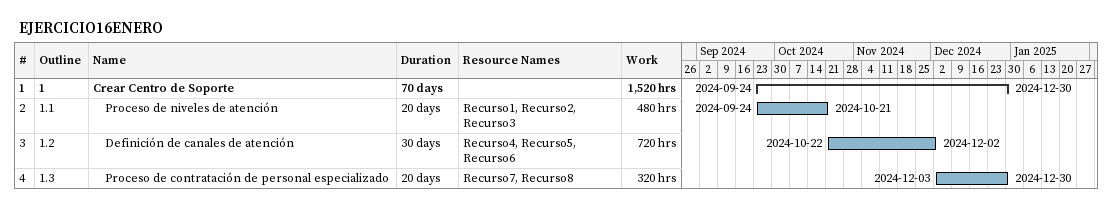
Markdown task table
EJERCICIO16ENERO

| ID | WBS | Task | Duration | Start | Finish | Resources | Work (h) |
|---|---|---|---|---|---|---|---|
| 1 | 1 | **Crear Centro de Soporte** | 70d | 2024-09-24 | 2024-12-30 |  | 1520 |
| 2 | 1.1 | Proceso de niveles de atención | 20d | 2024-09-24 | 2024-10-21 | Recurso1, Recurso2, Recurso3 | 480 |
| 3 | 1.2 | Definición de canales de atención | 30d | 2024-10-22 | 2024-12-02 | Recurso4, Recurso5, Recurso6 | 720 |
| 4 | 1.3 | Proceso de contratación de personal especializado | 20d | 2024-12-03 | 2024-12-30 | Recurso7, Recurso8 | 320 |
